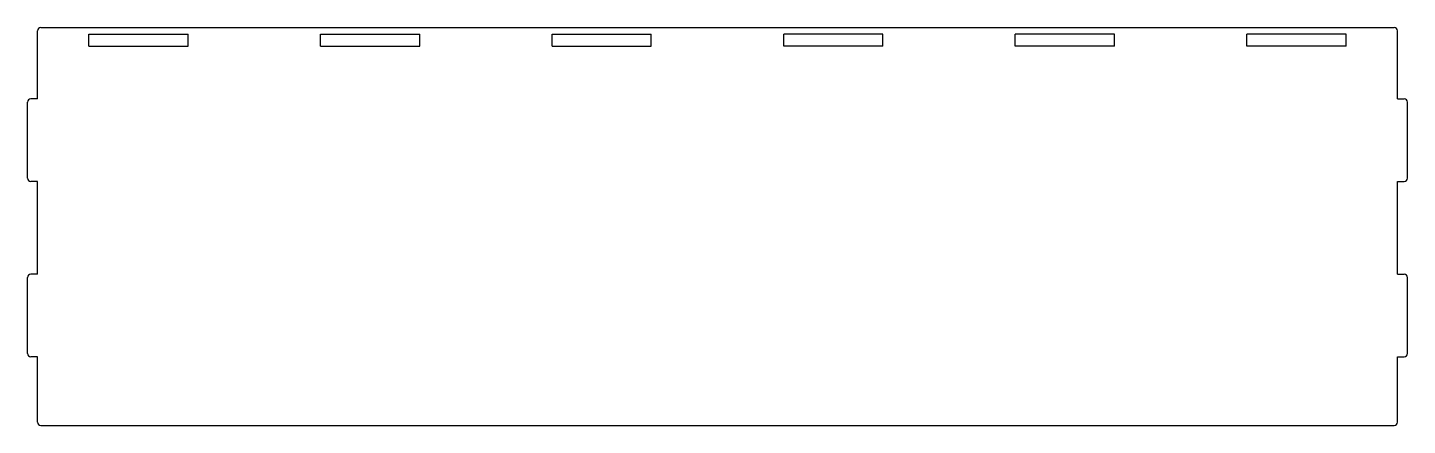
# Model space of a CAD drawing. Header units: millimetres. Extents: x -226 to 191, y 54 to 174.
import ezdxf

# ---------------------------------------------------------------- set-up
doc = ezdxf.new("R2010")
doc.units = ezdxf.units.MM

msp = doc.modelspace()

# ---------------------------------------------------------------- linework, layer by layer
at = {"color": 7, "linetype": 'Continuous', "lineweight": 25}
for p, q in [((-223, 152.45), (-223, 173)), ((-222, 174), (187, 174)), ((-207.5, 168.43), (-207.5, 172.03)), ((-207.5, 172.03), (-177.5, 172.03)), ((-177.5, 168.43), (-177.5, 172.03)), ((-137.5, 168.43), (-137.5, 172.03)), ((-137.5, 172.03), (-107.5, 172.03)), ((-107.5, 168.43), (-107.5, 172.03)), ((-67.5, 168.43), (-67.5, 172.03)), ((-67.5, 172.03), (-37.5, 172.03)), ((-37.5, 168.43), (-37.5, 172.03)), ((2.5, 168.43), (2.5, 172.03)), ((32.5, 172.03), (2.5, 172.03)), ((32.5, 168.43), (32.5, 172.03)), ((72.5, 168.43), (72.5, 172.03)), ((102.5, 172.03), (72.5, 172.03)), ((102.5, 168.43), (102.5, 172.03)), ((142.5, 168.43), (142.5, 172.03)), ((172.5, 172.03), (142.5, 172.03)), ((172.5, 168.43), (172.5, 172.03)), ((188, 152.45), (188, 173)), ((-207.5, 168.43), (-177.5, 168.43)), ((-137.5, 168.43), (-107.5, 168.43)), ((-67.5, 168.43), (-37.5, 168.43)), ((32.5, 168.43), (2.5, 168.43)), ((102.5, 168.43), (72.5, 168.43)), ((172.5, 168.43), (142.5, 168.43)), ((-226, 128.45), (-226, 151.45)), ((-223, 152.45), (-225, 152.45)), ((188, 152.45), (190, 152.45)), ((191, 128.45), (191, 151.45)), ((-223, 127.45), (-225, 127.45)), ((-223, 99.45), (-223, 127.45)), ((188, 99.45), (188, 127.45)), ((188, 127.45), (190, 127.45)), ((-226, 75.45), (-226, 98.45)), ((-223, 99.45), (-225, 99.45)), ((188, 99.45), (190, 99.45)), ((191, 75.45), (191, 98.45)), ((-223, 74.45), (-225, 74.45)), ((-223, 54.72), (-223, 74.45)), ((188, 54.72), (188, 74.45)), ((188, 74.45), (190, 74.45)), ((-222, 53.72), (187, 53.72))]:
    msp.add_line(p, q, dxfattribs=at)
for centre, start, end in [((-222, 173), 90, 180), ((187, 173), 0, 90), ((-225, 151.45), 90, 180), ((190, 151.45), 0, 90), ((-225, 128.45), 180, 270), ((190, 128.45), 270, 0), ((-225, 98.45), 90, 180), ((190, 98.45), 0, 90), ((-225, 75.45), 180, 270), ((190, 75.45), 270, 0), ((-222, 54.72), 180, 270), ((187, 54.72), 270, 0)]:
    msp.add_arc(centre, 1, start, end, dxfattribs=at)

doc.saveas('drawing.dxf')
